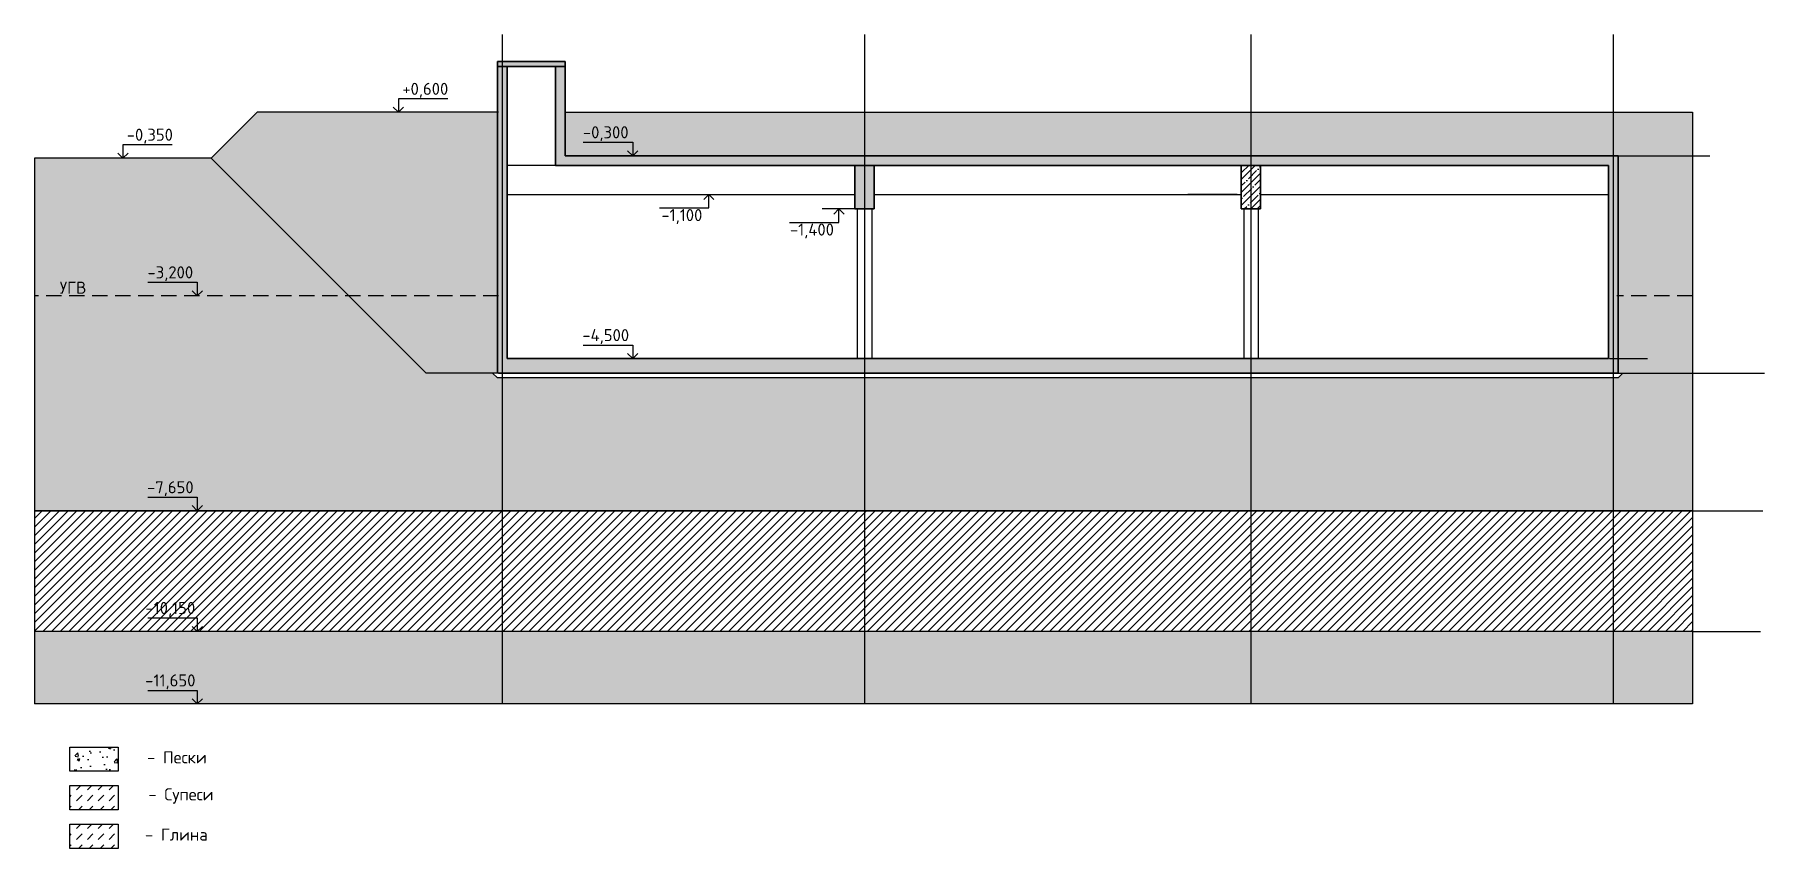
# Model space of a CAD drawing. Header units: inches. Extents: x -40792 to 154464, y -8824 to 63685.
# Drawn here: x -40792 to -4983, y -3735 to 13117 of the extents above; entities that cross this region are included whole.
import ezdxf

# ---------------------------------------------------------------- set-up
doc = ezdxf.new("R2010")
doc.units = ezdxf.units.IN
doc.header["$MEASUREMENT"] = 0
doc.linetypes.add('DASHDOT_axis', pattern=[24, 20, -1.5, 1, -1.5])
doc.linetypes.add('HIDDEN2', pattern=[4.7625, 3.175, -1.5875])
doc.styles.add('ISOCPEUR', font='isocpeur.ttf')
pattern_1 = [(45, (778852.57, -7994610.82), (-134.703842, 134.703842), []), (45, (778987.27, -7994610.82), (-134.703842, 134.703842), [238.125, -47.625, 0, -47.625])]
pattern_2 = [(50, (778852.57, -7994610.8), (546.554007, -47.817257), [57.15, -628.65]), (355, (778852.57, -7994610.8), (-105.730264, 573.170536), [45.72, -502.921753]), (100.451445, (778898.1, -7994614.8), (440.82374, 525.353256), [48.570026, -534.270734]), (46.1842, (778852.57, -7994458.4), (813.23712, -126.126984), [85.725, -942.975]), (96.635558, (778920.3, -7994468.9), (712.2124, 742.27837), [72.85507, -801.406824]), (351.184151, (778852.6, -7994458.4), (712.2124, 742.27837), [68.5799, -754.3792]), (21, (778928.77, -7994496.5), (454.843174, -306.795595), [57.15, -628.65]), (326, (778928.77, -7994496.5), (185.406085, 552.5639), [45.72, -502.92]), (71.451445, (778966.67, -7994522.1), (640.249258, 245.768307), [48.570026, -534.269813]), (37.5, (778852.57, -7994610.82), (9.2658098, 253.6651166), [0, -496.824, 0, -510.54, 0, -504.825]), (7.5, (778852.57, -7994610.82), (200.4589875, 300.541724), [0, -291.084, 0, -485.394, 0, -192.405]), (327.5, (778682.64, -7994610.82), (406.7717855, -17.186232), [0, -190.5, 0, -594.36, 0, -788.67]), (317.5, (778606.44, -7994610.82), (444.387544, 76.279473), [0, -247.65, 0, -394.716, 0, -560.07])]

msp = doc.modelspace()

# ---------------------------------------------------------------- hatches: boundary and pattern name
at = {"transparency": 33554687}
h = msp.add_hatch(dxfattribs=at)
h.set_pattern_fill('ANSI35', color=256, scale=30)
h.set_pattern_definition(pattern_1)
h.paths.add_polyline_path([(-29811.7, 12557.1), (-31080.2, 12557.1), (-31211.7, 12457.1), (-29811.7, 12457.1)])
h.paths.add_polyline_path([(-31080.2, 12557.1), (-31211.7, 12557.1), (-31211.7, 12457.1)], flags=17)
h.paths.add_polyline_path([(-23411.7, 10407.1), (-23611.7, 10407.1), (-23611.7, 9507.1), (-23411.7, 9507.1)], flags=17)
h.paths.add_polyline_path([(-23611.7, 10407.1), (-23811.7, 10407.1), (-23811.7, 9507.1), (-23611.7, 9507.1)], flags=17)
h.paths.add_polyline_path([(-23580.2, 6407.1), (-31011.7, 6407.1), (-31011.7, 12457.1), (-31211.7, 12457.1), (-31211.7, 6107.1), (-23580.2, 6107.1)])
h.paths.add_polyline_path([(-8211.7, 6407.1), (-23580.2, 6407.1), (-23580.2, 6107.1), (-8211.7, 6107.1)])
h.paths.add_polyline_path([(-8011.7, 6407.1), (-8080.2, 6407.1), (-8080.2, 6107.1), (-8011.7, 6107.1)])
h.paths.add_polyline_path([(-8005.2, 10607.1), (-8080.2, 10607.1), (-8080.2, 6407.1), (-8011.7, 6407.1)])
h.paths.add_polyline_path([(-8080.2, 10607.1), (-8211.7, 10607.1), (-29811.7, 10607.1), (-29811.7, 12457.1), (-30011.7, 12457.1), (-30011.7, 10407.1), (-8211.7, 10407.1), (-8211.7, 6107.1), (-8080.2, 6107.1)])
h = msp.add_hatch(dxfattribs=at)
h.set_pattern_fill('AR-CONC', color=256)
h.set_pattern_definition([(50, (778852.57, -7994610.82), (182.184669, -15.9390855), [19.05, -209.55]), (355, (778852.57, -7994610.82), (-35.2434214, 191.0568452), [15.24, -167.640584]), (100.4514447, (778867.75, -7994612.15), (146.941247, 175.117752), [16.190009, -178.0902446]), (46.1842, (778852.57, -7994560.02), (271.079041, -42.042328), [28.575, -314.325]), (96.6355576, (778875.16, -7994563.53), (237.404134, 247.426125), [24.285023, -267.135608]), (351.184151, (778852.57, -7994560.02), (237.404134, 247.426125), [22.859967, -251.459732]), (21, (778877.97, -7994572.72), (151.6143913, -102.2651982), [19.05, -209.55]), (326, (778877.97, -7994572.72), (61.8020283, 184.187966), [15.24, -167.64]), (71.451445, (778890.6, -7994581.24), (213.4164193, 81.922769), [16.190009, -178.0899376]), (37.5, (778852.566, -7994610.82), (3.08860325, 84.55503887), [0, -165.608, 0, -170.18, 0, -168.275]), (7.5, (778852.57, -7994610.82), (66.8196625, 100.1805748), [0, -97.028, 0, -161.798, 0, -64.135]), (327.5, (778795.924, -7994610.82), (135.59059517, -5.728744), [0, -63.5, 0, -198.12, 0, -262.89]), (317.5, (778770.52, -7994610.82), (148.1291814, 25.426491), [0, -82.55, 0, -131.572, 0, -186.69])])
h.paths.add_polyline_path([(-23611.7, 11507.1), (-29811.7, 11507.1), (-29811.7, 10607.1), (-23611.7, 10607.1)])
h.paths.add_polyline_path([(-15611.7, 11507.1), (-23611.7, 11507.1), (-23611.7, 10607.1), (-15611.7, 10607.1)])
h.paths.add_polyline_path([(-8111.7, 11507.1), (-15611.7, 11507.1), (-15611.7, 10607.1), (-8111.7, 10607.1)])
h.paths.add_polyline_path([(-6470.4, 11507.1), (-8111.7, 11507.1), (-8111.7, 10607.1), (-8011.7, 10607.1), (-6470.4, 10607.1)])
h.paths.add_polyline_path([(-31211.7, 11507.1), (-36186.7, 11507.1), (-37136.7, 10557.1), (-34286.7, 7707.1), (-31211.7, 7707.1)])
h.paths.add_polyline_path([(-31211.7, 7707.1), (-34286.7, 7707.1), (-32686.7, 6107.1), (-31211.7, 6107.1)])
h.paths.add_polyline_path([(-6470.4, 7707.1), (-8011.7, 7707.1), (-8011.7, 6107.1), (-6470.4, 6107.1)])
h.paths.add_polyline_path([(-6470.4, 10607.1), (-8011.7, 10607.1), (-8011.7, 7707.1), (-6470.4, 7707.1)])
h.paths.add_polyline_path([(-29512.5, 10801.9), (-28425, 10801.9), (-28425, 11401.9), (-29512.5, 11401.9)], flags=24)
h = msp.add_hatch(dxfattribs=at)
h.set_pattern_fill('AR-CONC', color=256, scale=3)
h.set_pattern_definition(pattern_2)
h.paths.add_polyline_path([(-37136.7, 10557.1), (-40791.7, 10557.1), (-40791.7, 7707.1), (-34286.7, 7707.1)])
h.paths.add_polyline_path([(-31111.7, 6007.1), (-31211.7, 6007.1), (-31311.7, 6107.1), (-32686.7, 6107.1), (-34286.7, 7707.1), (-40791.7, 7707.1), (-40791.7, 3257.1), (-31111.7, 3257.1)])
h.paths.add_polyline_path([(-23611.7, 6007.1), (-31111.7, 6007.1), (-31111.7, 3257.1), (-23611.7, 3257.1)])
h.paths.add_polyline_path([(-15611.7, 6007.1), (-23611.7, 6007.1), (-23611.7, 3257.1), (-15611.7, 3257.1)])
h.paths.add_polyline_path([(-8111.7, 6007.1), (-15611.7, 6007.1), (-15611.7, 3257.1), (-8111.7, 3257.1)])
h.paths.add_polyline_path([(-6470.4, 6107.1), (-7911.7, 6107.1), (-8011.7, 6007.1), (-8111.7, 6007.1), (-8111.7, 3257.1), (-6470.4, 3257.1)])
h.paths.add_polyline_path([(-38525.8, 7901.9), (-37438.3, 7901.9), (-37438.3, 8501.9), (-38525.8, 8501.9)], flags=24)
h.paths.add_polyline_path([(-40346.6, 7587.5), (-39646.6, 7587.5), (-39646.6, 8187.5), (-40346.6, 8187.5)], flags=9)
h.paths.add_polyline_path([(-38525.8, 3451.9), (-37438.3, 3451.9), (-37438.3, 4051.9), (-38525.8, 4051.9)], flags=24)
h = msp.add_hatch(dxfattribs=at)
h.set_pattern_fill('ANSI35', color=256, scale=30)
h.set_pattern_definition(pattern_1)
h.paths.add_polyline_path([(-15411.7, 10407.1), (-15611.7, 10407.1), (-15611.7, 9507.1), (-15411.7, 9507.1)])
h.paths.add_polyline_path([(-15611.7, 10407.1), (-15811.7, 10407.1), (-15811.7, 9507.1), (-15611.7, 9507.1)])
h = msp.add_hatch(dxfattribs=at)
h.set_pattern_fill('ANSI31', color=256, scale=40)
h.set_pattern_definition([(45, (778852.57, -7994610.82), (-89.8025612, 89.8025612), [])])
h.paths.add_polyline_path([(-31111.7, 3257.1), (-40791.7, 3257.1), (-40791.7, 757.1), (-31111.7, 757.1)])
h.paths.add_polyline_path([(-23611.7, 3257.1), (-31111.7, 3257.1), (-31111.7, 757.1), (-23611.7, 757.1)])
h.paths.add_polyline_path([(-15611.7, 3257.1), (-23611.7, 3257.1), (-23611.7, 757.1), (-15611.7, 757.1)])
h.paths.add_polyline_path([(-8111.7, 3257.1), (-15611.7, 3257.1), (-15611.7, 757.1), (-8111.7, 757.1)])
h.paths.add_polyline_path([(-6470.4, 3257.1), (-8111.7, 3257.1), (-8111.7, 757.1), (-6470.4, 757.1)])
h.paths.add_polyline_path([(-38563.3, 951.9), (-37400.8, 951.9), (-37400.8, 1551.9), (-38563.3, 1551.9)], flags=24)
h = msp.add_hatch(dxfattribs=at)
h.set_pattern_fill('DASH', color=256, scale=50, angle=45)
h.set_pattern_definition([(45, (778852.57, -7994610.82), (0, 224.506403), [158.75, -158.75])])
h.paths.add_polyline_path([(-31111.7, 757.1), (-40791.7, 757.1), (-40791.7, -742.9), (-31111.7, -742.9)])
h.paths.add_polyline_path([(-23611.7, 757.1), (-31111.7, 757.1), (-31111.7, -742.9), (-23611.7, -742.9)])
h.paths.add_polyline_path([(-15611.7, 757.1), (-23611.7, 757.1), (-23611.7, -742.9), (-15611.7, -742.9)])
h.paths.add_polyline_path([(-8111.7, 757.1), (-15611.7, 757.1), (-15611.7, -742.9), (-8111.7, -742.9)])
h.paths.add_polyline_path([(-6470.4, 757.1), (-8111.7, 757.1), (-8111.7, -742.9), (-6470.4, -742.9)])
h = msp.add_hatch(dxfattribs=at)
h.set_pattern_fill('AR-CONC', color=256, scale=3)
h.set_pattern_definition(pattern_2)
h.paths.add_polyline_path([(-39063.4, -1635.3), (-40063.4, -1635.3), (-40063.4, -2135.3), (-39063.4, -2135.3)])
h = msp.add_hatch(dxfattribs=at)
h.set_pattern_fill('DASH', color=256, scale=50, angle=45)
h.set_pattern_definition([(45, (778852.57, -7995175.83), (0, 224.506403), [158.75, -158.75])])
h.paths.add_polyline_path([(-39063.4, -2435.3), (-40063.4, -2435.3), (-40063.4, -2935.3), (-39063.4, -2935.3)])
h = msp.add_hatch(dxfattribs=at)
h.set_pattern_fill('DASH', color=256, scale=50, angle=45)
h.set_pattern_definition([(45, (778852.57, -7995975.83), (0, 224.506403), [158.75, -158.75])])
h.paths.add_polyline_path([(-39063.4, -3235.3), (-40063.4, -3235.3), (-40063.4, -3735.3), (-39063.4, -3735.3)])

# ---------------------------------------------------------------- linework, layer by layer
at = {"lineweight": 35, "transparency": 33554687}
for p, q in [((-31211.7, 12457.1), (-31211.7, 6107.1)), ((-31011.7, 12457.1), (-31011.7, 6407.1)), ((-30011.7, 12457.1), (-30011.7, 10407.1)), ((-29811.7, 12457.1), (-29811.7, 10607.1)), ((-30011.7, 10407.1), (-8211.7, 10407.1)), ((-29811.7, 10607.1), (-8011.7, 10607.1)), ((-23811.7, 9507.1), (-23811.7, 10407.1)), ((-23411.7, 9507.1), (-23411.7, 10407.1)), ((-15811.7, 9507.1), (-15811.7, 10407.1)), ((-15411.7, 9507.1), (-15411.7, 10407.1)), ((-8211.7, 10407.1), (-8211.7, 6407.1)), ((-8011.7, 10607.1), (-8011.7, 6107.1)), ((-23811.7, 9507.1), (-23411.7, 9507.1)), ((-15811.7, 9507.1), (-15411.7, 9507.1)), ((-8011.7, 6107.1), (-31186.7, 6107.1)), ((-8211.7, 6407.1), (-31011.7, 6407.1))]:
    msp.add_line(p, q, dxfattribs=at)
at = {"transparency": 33554687}
for p, q in [((-31186.7, 12457.1), (-31036.7, 12457.1)), ((-30036.7, 12457.1), (-29886.7, 12457.1)), ((-37136.7, 10557.1), (-36186.7, 11507.1)), ((-31186.7, 11507.1), (-36186.7, 11507.1)), ((-33262, 11507.1), (-33368, 11613.2)), ((-32239.1, 11787.3), (-33262, 11787.3)), ((-33262, 11787.3), (-33262, 11507.1)), ((-33262, 11507.1), (-33155.9, 11613.2)), ((-29811.7, 11507.1), (-6470.4, 11507.1)), ((-6470.4, 11507.1), (-6470.4, -742.9)), ((-37941.3, 10837.3), (-38964.2, 10837.3)), ((-38964.2, 10837.3), (-38964.2, 10557.1)), ((-29433.4, 10887.3), (-28410.5, 10887.3)), ((-28410.5, 10887.3), (-28410.5, 10607.1)), ((-37136.7, 10557.1), (-40791.7, 10557.1)), ((-40791.7, 10557.1), (-40791.7, -742.9)), ((-38964.2, 10557.1), (-39070.3, 10663.2)), ((-38964.2, 10557.1), (-38858.1, 10663.2)), ((-32686.7, 6107.1), (-37136.7, 10557.1)), ((-30011.7, 10407.1), (-31011.7, 10407.1)), ((-28410.5, 10607.1), (-28516.6, 10713.2)), ((-28410.5, 10607.1), (-28304.4, 10713.2)), ((-31011.7, 9807.1), (-23811.7, 9807.1)), ((-26834.8, 9807.1), (-26940.8, 9701.1)), ((-26834.8, 9527), (-26834.8, 9807.1)), ((-26834.8, 9807.1), (-26728.7, 9701.1)), ((-23411.7, 9807.1), (-15811.7, 9807.1)), ((-15411.7, 9807.1), (-8211.7, 9807.1)), ((-27857.6, 9527), (-26834.8, 9527)), ((-23811.7, 9507.1), (-24491.3, 9507.1)), ((-24141.6, 9507.1), (-24247.6, 9401.1)), ((-24141.6, 9227), (-24141.6, 9507.1)), ((-24141.6, 9507.1), (-24035.5, 9401.1)), ((-23761.7, 9507.1), (-23761.7, 6407.1)), ((-23461.7, 9507.1), (-23461.7, 6407.1)), ((-15761.7, 9507.1), (-15761.7, 6407.1)), ((-15461.7, 9507.1), (-15461.7, 6407.1)), ((-25164.4, 9227), (-24141.6, 9227)), ((-38446.7, 7987.3), (-37423.8, 7987.3)), ((-37423.8, 7987.3), (-37423.8, 7707.1)), ((-37423.8, 7707.1), (-37529.9, 7813.2)), ((-37423.8, 7707.1), (-37317.8, 7813.2)), ((-29433.4, 6687.3), (-28410.5, 6687.3)), ((-28410.5, 6407.1), (-28516.6, 6513.2)), ((-28410.5, 6687.3), (-28410.5, 6407.1)), ((-28410.5, 6407.1), (-28304.4, 6513.2)), ((-31186.7, 6107.1), (-32686.7, 6107.1)), ((-31211.7, 6007.1), (-31311.7, 6107.1)), ((-8036.7, 6107.1), (-6470.4, 6107.1)), ((-8011.7, 6007.1), (-7911.7, 6107.1)), ((-8011.7, 6007.1), (-31211.7, 6007.1)), ((-6470.4, 3257.1), (-40791.7, 3257.1)), ((-38446.7, 3537.3), (-37423.8, 3537.3)), ((-37423.8, 3257.1), (-37529.9, 3363.2)), ((-37423.8, 3537.3), (-37423.8, 3257.1)), ((-37423.8, 3257.1), (-37317.8, 3363.2)), ((-6470.4, 757.1), (-40791.7, 757.1)), ((-38446.7, 1037.3), (-37423.8, 1037.3)), ((-37423.8, 757.1), (-37529.9, 863.2)), ((-37423.8, 1037.3), (-37423.8, 757.1)), ((-37423.8, 757.1), (-37317.8, 863.2)), ((-38446.7, -462.7), (-37423.8, -462.7)), ((-37423.8, -742.9), (-37529.9, -636.8)), ((-37423.8, -462.7), (-37423.8, -742.9)), ((-37423.8, -742.9), (-37317.8, -636.8)), ((-6470.4, -742.9), (-40791.7, -742.9))]:
    msp.add_line(p, q, dxfattribs=at)
at = {"linetype": 'HIDDEN2', "ltscale": 100, "transparency": 33554687}
for p, q in [((-31186.7, 7707.1), (-40791.7, 7707.1)), ((-6470.4, 7707.1), (-8036.7, 7707.1))]:
    msp.add_line(p, q, dxfattribs=at)
at = {"linetype": 'DASHDOT_axis', "transparency": 33554687}
for points in [[(-31111.7, 13117), (-31111.7, -742.9)], [(-23611.7, 13117), (-23611.7, -742.9)], [(-15611.7, 13117), (-15611.7, -742.9)], [(-8111.7, 13117), (-8111.7, -742.9)]]:
    msp.add_lwpolyline(points, dxfattribs=at)
at = {"lineweight": 35, "transparency": 33554687}
msp.add_lwpolyline([(-31211.7, 12557.1), (-29811.7, 12557.1), (-29811.7, 12457.1), (-31211.7, 12457.1)], close=True, dxfattribs=at)
at = {"transparency": 33554687, "const_width": 12}
msp.add_lwpolyline([(-37136.7, 10557.1), (-36186.7, 11507.1), (-31211.7, 11507.1)], dxfattribs=at)
at = {"transparency": 33554687}
for points in [[(-36236.7, 11507.1), (-36236.7, 11507.1)], [(-8036.7, 10607.1), (-6115.8, 10607.1)], [(-15898, 9807.1), (-16916.8, 9807.1)], [(-38324.2, 7707.1), (-38324.2, 7707.1)], [(-8186.7, 6407.1), (-7405.5, 6407.1)], [(-8036.7, 6107.1), (-4983.5, 6107.1)], [(-40791.7, 3257.1), (-5016.8, 3257.1)], [(-6470.4, 757.1), (-5062.4, 757.1)], [(-6470.4, -742.9), (-6470.4, -742.9)]]:
    msp.add_lwpolyline(points, dxfattribs=at)
for points in [[(-40063.4, -1635.3), (-39063.4, -1635.3), (-39063.4, -2135.3), (-40063.4, -2135.3)], [(-40063.4, -2435.3), (-39063.4, -2435.3), (-39063.4, -2935.3), (-40063.4, -2935.3)], [(-40063.4, -3235.3), (-39063.4, -3235.3), (-39063.4, -3735.3), (-40063.4, -3735.3)]]:
    msp.add_lwpolyline(points, close=True, dxfattribs=at)

# ---------------------------------------------------------------- texts
at = {"transparency": 33554687, "char_height": 250, "width": 8055.818, "attachment_point": 5, "style": 'ISOCPEUR'}
for s, insert in [('\\A1;+0,600', (-32703.8, 11964.4)), ('\\A1;-0,350', (-38406, 11014.4)), ('\\A1;-0,300', (-28968.7, 11064.4)), ('\\A1;-1,100', (-27393, 9349.9)), ('\\A1;-1,400', (-24699.8, 9049.9)), ('\\A1;-3,200', (-37982, 8164.4)), ('\\A1;УГВ', (-39996.6, 7875)), ('\\A1;-4,500', (-28968.7, 6864.4)), ('\\A1;-7,650', (-37982, 3714.4)), ('\\A1;-10,150', (-37982, 1214.4)), ('\\A1;-11,650', (-37982, -285.6)), ('\\A1;\\pxi-3,l4,t4;-^IПески ', (-37971.5, -1849)), ('\\A1;\\pxi-3,l4,t4;-^IСупеси', (-37887.4, -2649)), ('\\A1;\\pxi-3,l4,t4;-^IГлина', (-37982, -3449))]:
    msp.add_mtext(s, dxfattribs=dict(at, insert=insert))

doc.saveas('drawing.dxf')
